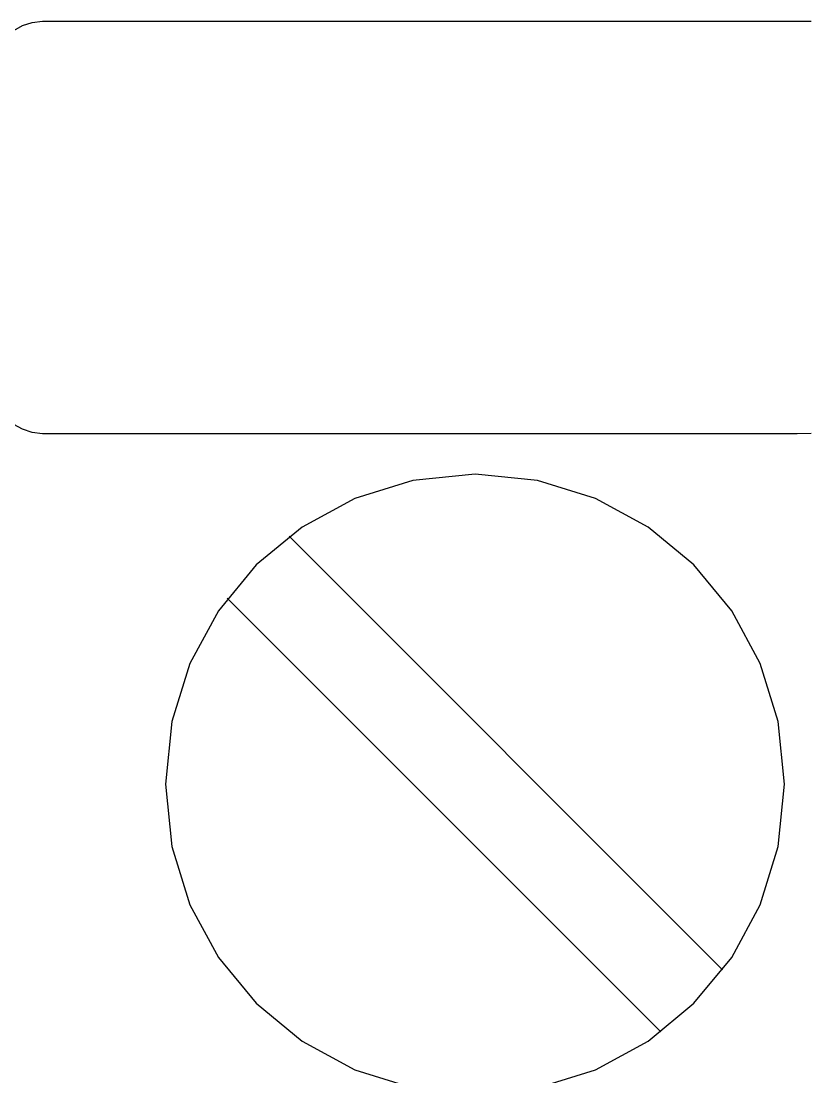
# Model space of a CAD drawing. Extents: x 1 to 47.7, y 0.2 to 35.
# Drawn here: x 34.975 to 35.401, y 11.477 to 12.047 of the extents above; entities that cross this region are included whole.
import ezdxf

# ---------------------------------------------------------------- set-up
doc = ezdxf.new("R2010")
doc.units = 0
doc.header["$MEASUREMENT"] = 0
for name, color, linetype in [('5_1___24__TARGET_LEDS___12', 7, 'CONTINUOUS'), ('6_2___8__INDEPENDENT_INPUT', 7, 'CONTINUOUS'), ('6_3___8__OPTOISO_INDEPENDE', 7, 'CONTINUOUS'), ('6_4___24__OPTOISO_INDEPEND', 7, 'CONTINUOUS'), ('6_5___8__INDEPENDENT_INPUT', 7, 'CONTINUOUS'), ('6_6___8__INDEPENDENT_INPUT', 7, 'CONTINUOUS'), ('6_7___8__OPTOISO_INDEPENDE', 7, 'CONTINUOUS'), ('6_8___8__OPTOISO_INDEPENDE', 7, 'CONTINUOUS')]:
    doc.layers.add(name, color=color, linetype=linetype)

msp = doc.modelspace()

# ---------------------------------------------------------------- linework, layer by layer
at = {"layer": '5_1___24__TARGET_LEDS___12'}
for points in [[(34.97073, 12.04159), (34.97544, 12.04423), (34.98063, 12.04595), (34.98619, 12.04665), (34.99894, 12.04666), (35.03826, 12.04666), (35.09708, 12.04666), (35.16711, 12.04666), (35.24009, 12.04666), (35.30776, 12.04666), (35.36185, 12.04666), (35.39409, 12.04666), (35.40159, 12.04659)], [(35.40158, 11.82389), (35.39409, 11.82381), (35.36185, 11.82381), (35.30776, 11.82381), (35.24009, 11.82381), (35.16711, 11.82381), (35.09708, 11.82381), (35.03826, 11.82381), (34.99894, 11.82381), (34.98619, 11.82382), (34.98063, 11.82453), (34.97544, 11.82625), (34.97073, 11.82888)], [(35.25382, 11.47069), (35.28518, 11.48044), (35.31356, 11.49587), (35.33829, 11.51631), (35.35868, 11.54109), (35.37408, 11.56953), (35.38381, 11.60096), (35.38721, 11.63471), (35.38381, 11.66841), (35.37408, 11.6998), (35.35868, 11.72822), (35.33829, 11.75297), (35.31356, 11.7734), (35.28518, 11.78883), (35.25382, 11.79858), (35.22013, 11.80198), (35.18643, 11.79858), (35.15501, 11.78883), (35.12657, 11.7734), (35.10178, 11.75297), (35.08132, 11.72822), (35.06586, 11.6998), (35.05609, 11.66841), (35.05268, 11.63471), (35.05609, 11.60096), (35.06586, 11.56953), (35.08132, 11.54109), (35.10178, 11.51631), (35.12657, 11.49587), (35.15501, 11.48044), (35.18643, 11.47069)], [(35.35379, 11.53429), (35.11952, 11.76856)], [(35.32037, 11.50087), (35.0861, 11.73514)]]:
    msp.add_lwpolyline(points, dxfattribs=at)
at = {"layer": '6_2___8__INDEPENDENT_INPUT'}
for points in [[(34.97073, 12.04159), (34.97544, 12.04423), (34.98063, 12.04595), (34.98619, 12.04665), (34.99894, 12.04666), (35.03826, 12.04666), (35.09708, 12.04666), (35.16711, 12.04666), (35.24009, 12.04666), (35.30776, 12.04666), (35.36185, 12.04666), (35.39409, 12.04666), (35.40159, 12.04659)], [(35.40158, 11.82389), (35.39409, 11.82381), (35.36185, 11.82381), (35.30776, 11.82381), (35.24009, 11.82381), (35.16711, 11.82381), (35.09708, 11.82381), (35.03826, 11.82381), (34.99894, 11.82381), (34.98619, 11.82382), (34.98063, 11.82453), (34.97544, 11.82625), (34.97073, 11.82888)], [(35.25382, 11.47069), (35.28518, 11.48044), (35.31356, 11.49587), (35.33829, 11.51631), (35.35868, 11.54109), (35.37408, 11.56953), (35.38381, 11.60096), (35.38721, 11.63471), (35.38381, 11.66841), (35.37408, 11.6998), (35.35868, 11.72822), (35.33829, 11.75297), (35.31356, 11.7734), (35.28518, 11.78883), (35.25382, 11.79858), (35.22013, 11.80198), (35.18643, 11.79858), (35.15501, 11.78883), (35.12657, 11.7734), (35.10178, 11.75297), (35.08132, 11.72822), (35.06586, 11.6998), (35.05609, 11.66841), (35.05268, 11.63471), (35.05609, 11.60096), (35.06586, 11.56953), (35.08132, 11.54109), (35.10178, 11.51631), (35.12657, 11.49587), (35.15501, 11.48044), (35.18643, 11.47069)], [(35.35379, 11.53429), (35.11952, 11.76856)], [(35.32037, 11.50087), (35.0861, 11.73514)]]:
    msp.add_lwpolyline(points, dxfattribs=at)
at = {"layer": '6_3___8__OPTOISO_INDEPENDE'}
for points in [[(34.97073, 12.04159), (34.97544, 12.04423), (34.98063, 12.04595), (34.98619, 12.04665), (34.99894, 12.04666), (35.03826, 12.04666), (35.09708, 12.04666), (35.16711, 12.04666), (35.24009, 12.04666), (35.30776, 12.04666), (35.36185, 12.04666), (35.39409, 12.04666), (35.40159, 12.04659)], [(35.40158, 11.82389), (35.39409, 11.82381), (35.36185, 11.82381), (35.30776, 11.82381), (35.24009, 11.82381), (35.16711, 11.82381), (35.09708, 11.82381), (35.03826, 11.82381), (34.99894, 11.82381), (34.98619, 11.82382), (34.98063, 11.82453), (34.97544, 11.82625), (34.97073, 11.82888)], [(35.25382, 11.47069), (35.28518, 11.48044), (35.31356, 11.49587), (35.33829, 11.51631), (35.35868, 11.54109), (35.37408, 11.56953), (35.38381, 11.60096), (35.38721, 11.63471), (35.38381, 11.66841), (35.37408, 11.6998), (35.35868, 11.72822), (35.33829, 11.75297), (35.31356, 11.7734), (35.28518, 11.78883), (35.25382, 11.79858), (35.22013, 11.80198), (35.18643, 11.79858), (35.15501, 11.78883), (35.12657, 11.7734), (35.10178, 11.75297), (35.08132, 11.72822), (35.06586, 11.6998), (35.05609, 11.66841), (35.05268, 11.63471), (35.05609, 11.60096), (35.06586, 11.56953), (35.08132, 11.54109), (35.10178, 11.51631), (35.12657, 11.49587), (35.15501, 11.48044), (35.18643, 11.47069)], [(35.35379, 11.53429), (35.11952, 11.76856)], [(35.32037, 11.50087), (35.0861, 11.73514)]]:
    msp.add_lwpolyline(points, dxfattribs=at)
at = {"layer": '6_4___24__OPTOISO_INDEPEND'}
for points in [[(34.97073, 12.04159), (34.97544, 12.04423), (34.98063, 12.04595), (34.98619, 12.04665), (34.99894, 12.04666), (35.03826, 12.04666), (35.09708, 12.04666), (35.16711, 12.04666), (35.24009, 12.04666), (35.30776, 12.04666), (35.36185, 12.04666), (35.39409, 12.04666), (35.40159, 12.04659)], [(35.40158, 11.82389), (35.39409, 11.82381), (35.36185, 11.82381), (35.30776, 11.82381), (35.24009, 11.82381), (35.16711, 11.82381), (35.09708, 11.82381), (35.03826, 11.82381), (34.99894, 11.82381), (34.98619, 11.82382), (34.98063, 11.82453), (34.97544, 11.82625), (34.97073, 11.82888)], [(35.25382, 11.47069), (35.28518, 11.48044), (35.31356, 11.49587), (35.33829, 11.51631), (35.35868, 11.54109), (35.37408, 11.56953), (35.38381, 11.60096), (35.38721, 11.63471), (35.38381, 11.66841), (35.37408, 11.6998), (35.35868, 11.72822), (35.33829, 11.75297), (35.31356, 11.7734), (35.28518, 11.78883), (35.25382, 11.79858), (35.22013, 11.80198), (35.18643, 11.79858), (35.15501, 11.78883), (35.12657, 11.7734), (35.10178, 11.75297), (35.08132, 11.72822), (35.06586, 11.6998), (35.05609, 11.66841), (35.05268, 11.63471), (35.05609, 11.60096), (35.06586, 11.56953), (35.08132, 11.54109), (35.10178, 11.51631), (35.12657, 11.49587), (35.15501, 11.48044), (35.18643, 11.47069)], [(35.35379, 11.53429), (35.11952, 11.76856)], [(35.32037, 11.50087), (35.0861, 11.73514)]]:
    msp.add_lwpolyline(points, dxfattribs=at)
at = {"layer": '6_5___8__INDEPENDENT_INPUT'}
for points in [[(34.97073, 12.04159), (34.97544, 12.04423), (34.98063, 12.04595), (34.98619, 12.04665), (34.99894, 12.04666), (35.03826, 12.04666), (35.09708, 12.04666), (35.16711, 12.04666), (35.24009, 12.04666), (35.30776, 12.04666), (35.36185, 12.04666), (35.39409, 12.04666), (35.40159, 12.04659)], [(35.40158, 11.82389), (35.39409, 11.82381), (35.36185, 11.82381), (35.30776, 11.82381), (35.24009, 11.82381), (35.16711, 11.82381), (35.09708, 11.82381), (35.03826, 11.82381), (34.99894, 11.82381), (34.98619, 11.82382), (34.98063, 11.82453), (34.97544, 11.82625), (34.97073, 11.82888)], [(35.25382, 11.47069), (35.28518, 11.48044), (35.31356, 11.49587), (35.33829, 11.51631), (35.35868, 11.54109), (35.37408, 11.56953), (35.38381, 11.60096), (35.38721, 11.63471), (35.38381, 11.66841), (35.37408, 11.6998), (35.35868, 11.72822), (35.33829, 11.75297), (35.31356, 11.7734), (35.28518, 11.78883), (35.25382, 11.79858), (35.22013, 11.80198), (35.18643, 11.79858), (35.15501, 11.78883), (35.12657, 11.7734), (35.10178, 11.75297), (35.08132, 11.72822), (35.06586, 11.6998), (35.05609, 11.66841), (35.05268, 11.63471), (35.05609, 11.60096), (35.06586, 11.56953), (35.08132, 11.54109), (35.10178, 11.51631), (35.12657, 11.49587), (35.15501, 11.48044), (35.18643, 11.47069)], [(35.35379, 11.53429), (35.11952, 11.76856)], [(35.32037, 11.50087), (35.0861, 11.73514)]]:
    msp.add_lwpolyline(points, dxfattribs=at)
at = {"layer": '6_6___8__INDEPENDENT_INPUT'}
for points in [[(34.97073, 12.04159), (34.97544, 12.04423), (34.98063, 12.04595), (34.98619, 12.04665), (34.99894, 12.04666), (35.03826, 12.04666), (35.09708, 12.04666), (35.16711, 12.04666), (35.24009, 12.04666), (35.30776, 12.04666), (35.36185, 12.04666), (35.39409, 12.04666), (35.40159, 12.04659)], [(35.40158, 11.82389), (35.39409, 11.82381), (35.36185, 11.82381), (35.30776, 11.82381), (35.24009, 11.82381), (35.16711, 11.82381), (35.09708, 11.82381), (35.03826, 11.82381), (34.99894, 11.82381), (34.98619, 11.82382), (34.98063, 11.82453), (34.97544, 11.82625), (34.97073, 11.82888)], [(35.25382, 11.47069), (35.28518, 11.48044), (35.31356, 11.49587), (35.33829, 11.51631), (35.35868, 11.54109), (35.37408, 11.56953), (35.38381, 11.60096), (35.38721, 11.63471), (35.38381, 11.66841), (35.37408, 11.6998), (35.35868, 11.72822), (35.33829, 11.75297), (35.31356, 11.7734), (35.28518, 11.78883), (35.25382, 11.79858), (35.22013, 11.80198), (35.18643, 11.79858), (35.15501, 11.78883), (35.12657, 11.7734), (35.10178, 11.75297), (35.08132, 11.72822), (35.06586, 11.6998), (35.05609, 11.66841), (35.05268, 11.63471), (35.05609, 11.60096), (35.06586, 11.56953), (35.08132, 11.54109), (35.10178, 11.51631), (35.12657, 11.49587), (35.15501, 11.48044), (35.18643, 11.47069)], [(35.35379, 11.53429), (35.11952, 11.76856)], [(35.32037, 11.50087), (35.0861, 11.73514)]]:
    msp.add_lwpolyline(points, dxfattribs=at)
at = {"layer": '6_7___8__OPTOISO_INDEPENDE'}
for points in [[(34.97073, 12.04159), (34.97544, 12.04423), (34.98063, 12.04595), (34.98619, 12.04665), (34.99894, 12.04666), (35.03826, 12.04666), (35.09708, 12.04666), (35.16711, 12.04666), (35.24009, 12.04666), (35.30776, 12.04666), (35.36185, 12.04666), (35.39409, 12.04666), (35.40159, 12.04659)], [(35.40158, 11.82389), (35.39409, 11.82381), (35.36185, 11.82381), (35.30776, 11.82381), (35.24009, 11.82381), (35.16711, 11.82381), (35.09708, 11.82381), (35.03826, 11.82381), (34.99894, 11.82381), (34.98619, 11.82382), (34.98063, 11.82453), (34.97544, 11.82625), (34.97073, 11.82888)], [(35.25382, 11.47069), (35.28518, 11.48044), (35.31356, 11.49587), (35.33829, 11.51631), (35.35868, 11.54109), (35.37408, 11.56953), (35.38381, 11.60096), (35.38721, 11.63471), (35.38381, 11.66841), (35.37408, 11.6998), (35.35868, 11.72822), (35.33829, 11.75297), (35.31356, 11.7734), (35.28518, 11.78883), (35.25382, 11.79858), (35.22013, 11.80198), (35.18643, 11.79858), (35.15501, 11.78883), (35.12657, 11.7734), (35.10178, 11.75297), (35.08132, 11.72822), (35.06586, 11.6998), (35.05609, 11.66841), (35.05268, 11.63471), (35.05609, 11.60096), (35.06586, 11.56953), (35.08132, 11.54109), (35.10178, 11.51631), (35.12657, 11.49587), (35.15501, 11.48044), (35.18643, 11.47069)], [(35.35379, 11.53429), (35.11952, 11.76856)], [(35.32037, 11.50087), (35.0861, 11.73514)]]:
    msp.add_lwpolyline(points, dxfattribs=at)
at = {"layer": '6_8___8__OPTOISO_INDEPENDE'}
for points in [[(34.97073, 12.04159), (34.97544, 12.04423), (34.98063, 12.04595), (34.98619, 12.04665), (34.99894, 12.04666), (35.03826, 12.04666), (35.09708, 12.04666), (35.16711, 12.04666), (35.24009, 12.04666), (35.30776, 12.04666), (35.36185, 12.04666), (35.39409, 12.04666), (35.40159, 12.04659)], [(35.40158, 11.82389), (35.39409, 11.82381), (35.36185, 11.82381), (35.30776, 11.82381), (35.24009, 11.82381), (35.16711, 11.82381), (35.09708, 11.82381), (35.03826, 11.82381), (34.99894, 11.82381), (34.98619, 11.82382), (34.98063, 11.82453), (34.97544, 11.82625), (34.97073, 11.82888)], [(35.25382, 11.47069), (35.28518, 11.48044), (35.31356, 11.49587), (35.33829, 11.51631), (35.35868, 11.54109), (35.37408, 11.56953), (35.38381, 11.60096), (35.38721, 11.63471), (35.38381, 11.66841), (35.37408, 11.6998), (35.35868, 11.72822), (35.33829, 11.75297), (35.31356, 11.7734), (35.28518, 11.78883), (35.25382, 11.79858), (35.22013, 11.80198), (35.18643, 11.79858), (35.15501, 11.78883), (35.12657, 11.7734), (35.10178, 11.75297), (35.08132, 11.72822), (35.06586, 11.6998), (35.05609, 11.66841), (35.05268, 11.63471), (35.05609, 11.60096), (35.06586, 11.56953), (35.08132, 11.54109), (35.10178, 11.51631), (35.12657, 11.49587), (35.15501, 11.48044), (35.18643, 11.47069)], [(35.35379, 11.53429), (35.11952, 11.76856)], [(35.32037, 11.50087), (35.0861, 11.73514)]]:
    msp.add_lwpolyline(points, dxfattribs=at)

doc.saveas('drawing.dxf')
